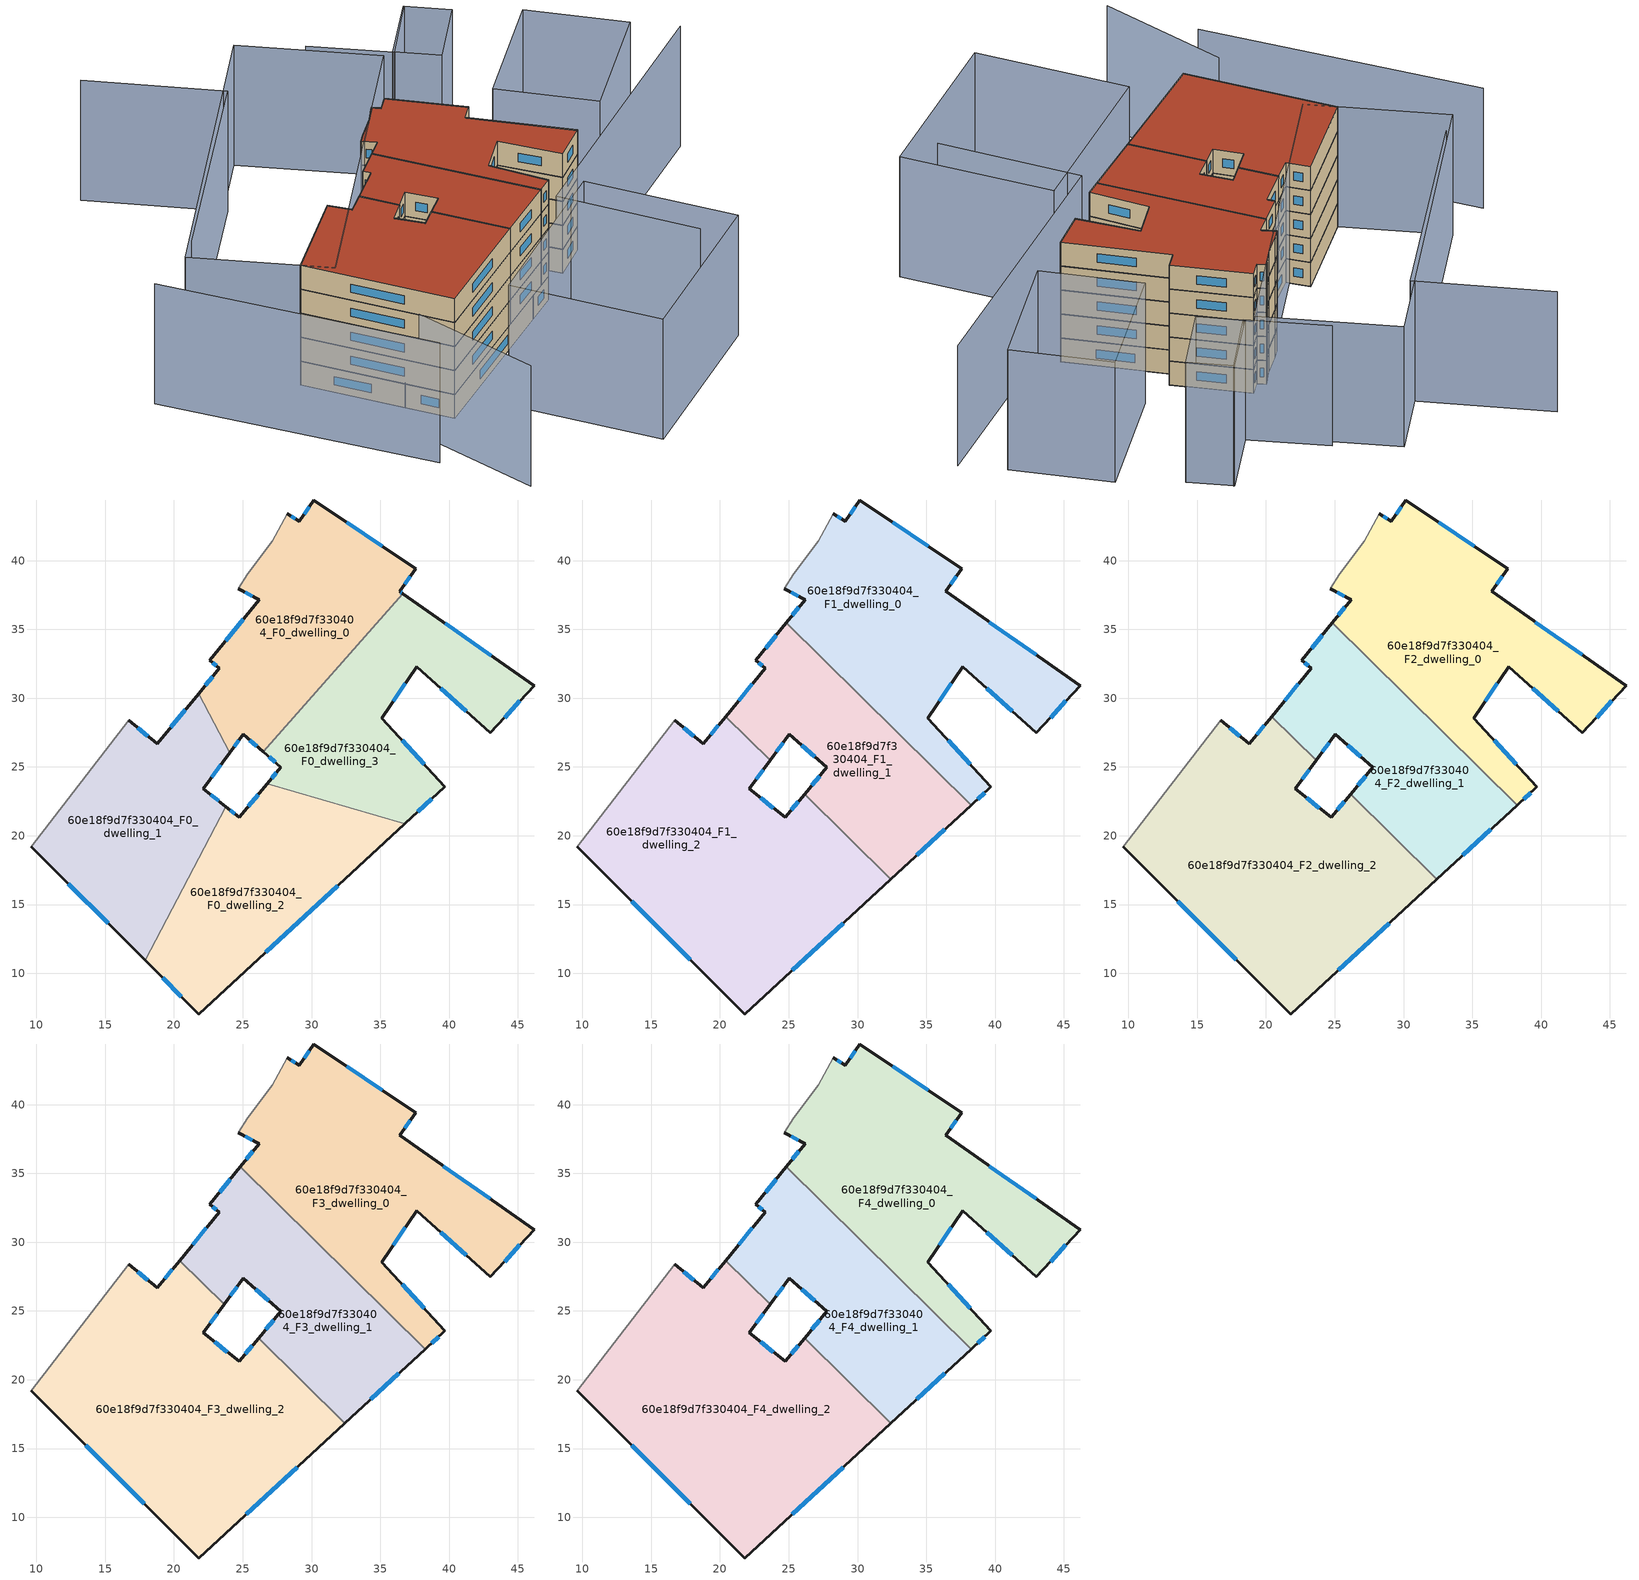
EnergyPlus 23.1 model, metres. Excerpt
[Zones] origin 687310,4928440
60e18f9d7f330404_F0_dwelling_0
 floor ground (EU_floor_Construction): 26.5,26.09 36.62,37.61 36.41,37.75 37.56,39.41 30.16,44.41 29.12,42.87 28.24,43.41 28.03,43.01 27.16,41.42 25.37,39.04 24.69,37.96 26.19,37.16 22.6,32.75 23.3,32.17 21.78,30.33 24.04,26.02 25.04,27.38 z0
 wall outside (EU_wall_Construction): 28.24,43.41 29.12,42.87 30.16,44.41 37.56,39.41 36.41,37.75 36.62,37.61 / 26.5,26.09 25.04,27.38 24.04,26.02 / 21.78,30.33 23.3,32.17 22.6,32.75 26.19,37.16 24.69,37.96 z0:3
 wall adiabatic (EU_wall_Construction): 24.69,37.96 25.37,39.04 27.16,41.42 28.03,43.01 28.24,43.41 z0:3
 wall to 60e18f9d7f330404_F0_dwelling_3 (EU_wall_Construction): 36.62,37.61 26.5,26.09 z0:3
 wall to 60e18f9d7f330404_F0_dwelling_1 (EU_wall_Construction): 24.04,26.02 21.78,30.33 z0:3
 window (EU_Window_Construction): 23.77,34.18 25.02,35.72 / 25.7,37.42 25.18,37.7 / 28.52,43.23 28.83,43.04 / 29.46,43.37 29.82,43.9 / 32.56,42.78 35.15,41.03 / 37.18,38.87 36.78,38.29 / 36.48,37.71 36.55,37.66 / 26.03,26.51 25.51,26.96 / 24.71,26.93 24.36,26.46 / 22.28,30.93 22.81,31.58 / 23.07,32.36 22.83,32.56 z0.98:2.02
60e18f9d7f330404_F0_dwelling_1
 floor ground (EU_floor_Construction): 17.9,10.96 23.77,22.11 22.13,23.43 24.04,26.02 21.78,30.33 18.79,26.69 16.7,28.41 9.64,19.21 z0
 wall outside (EU_wall_Construction): 24.04,26.02 22.13,23.43 23.77,22.11 / 17.9,10.96 9.64,19.21 / 16.7,28.41 18.79,26.69 21.78,30.33 z0:3
 wall to 60e18f9d7f330404_F0_dwelling_2 (EU_wall_Construction): 23.77,22.11 17.9,10.96 z0:3
 wall adiabatic (EU_wall_Construction): 9.64,19.21 16.7,28.41 z0:3
 window (EU_Window_Construction): 23.42,25.18 22.75,24.27 / 22.66,23 23.24,22.54 / 15.21,13.64 12.33,16.52 / 17.38,27.85 18.11,27.25 / 19.76,27.87 20.81,29.15 z0.98:2.02
60e18f9d7f330404_F0_dwelling_2
 floor ground (EU_floor_Construction): 36.77,20.86 26.77,23.77 24.74,21.34 23.77,22.11 17.9,10.96 21.82,7.05 z0
 wall outside (EU_wall_Construction): 23.77,22.11 24.74,21.34 26.77,23.77 / 36.77,20.86 21.82,7.05 17.9,10.96 z0:3
 wall to 60e18f9d7f330404_F0_dwelling_3 (EU_wall_Construction): 26.77,23.77 36.77,20.86 z0:3
 window (EU_Window_Construction): 24.09,21.86 24.42,21.59 / 25.4,22.13 26.11,22.98 / 31.9,16.36 26.68,11.54 / 20.54,8.32 19.17,9.69 z0.98:2.02
60e18f9d7f330404_F0_dwelling_3
 floor ground (EU_floor_Construction): 39.7,23.57 35.09,28.55 37.66,32.29 43,27.47 46.18,30.92 36.62,37.61 26.5,26.09 27.78,24.97 26.77,23.77 36.77,20.86 z0
 wall outside (EU_wall_Construction): 26.77,23.77 27.78,24.97 26.5,26.09 / 36.62,37.61 46.18,30.92 43,27.47 37.66,32.29 35.09,28.55 39.7,23.57 36.77,20.86 z0:3
 window (EU_Window_Construction): 41.26,29.04 39.39,30.72 / 36.82,31.07 35.92,29.77 / 36.59,26.93 38.2,25.19 / 38.74,22.68 37.72,21.74 / 27.1,24.16 27.45,24.58 / 27.36,25.34 26.92,25.73 / 39.73,35.43 43.07,33.09 / 45.14,29.8 44.03,28.59 z0.98:2.02
60e18f9d7f330404_F1_dwelling_0
 floor to 60e18f9d7f330404_F0_dwelling_0 (EU_floor_Construction): 30.13,30.23 36.62,37.61 36.41,37.75 37.56,39.41 30.16,44.41 29.12,42.87 28.24,43.41 28.03,43.01 27.16,41.42 25.37,39.04 24.69,37.96 26.19,37.16 24.81,35.47 z3
 floor to 60e18f9d7f330404_F0_dwelling_3 (EU_floor_Construction): 43,27.47 46.18,30.92 36.62,37.61 30.13,30.23 38.25,22.23 39.7,23.57 35.09,28.55 37.66,32.29 z3
 wall outside (EU_wall_Construction): 28.24,43.41 29.12,42.87 30.16,44.41 37.56,39.41 36.41,37.75 46.18,30.92 43,27.47 37.66,32.29 35.09,28.55 39.7,23.57 38.25,22.23 / 24.81,35.47 26.19,37.16 24.69,37.96 z3:6
 wall adiabatic (EU_wall_Construction): 24.69,37.96 25.37,39.04 27.16,41.42 28.03,43.01 28.24,43.41 z3:6
 wall to 60e18f9d7f330404_F1_dwelling_1 (EU_wall_Construction): 38.25,22.23 24.81,35.47 z3:6
 window (EU_Window_Construction): 28.52,43.23 28.83,43.04 / 29.46,43.37 29.82,43.9 / 32.56,42.78 35.15,41.03 / 37.18,38.87 36.78,38.29 / 39.58,35.53 43,33.14 / 45.14,29.8 44.03,28.59 / 41.26,29.04 39.39,30.72 / 36.82,31.07 35.92,29.77 / 36.59,26.93 38.2,25.19 / 39.23,23.13 38.72,22.66 / 25.26,36.02 25.74,36.61 / 25.7,37.42 25.18,37.7 z3.98:5.02
60e18f9d7f330404_F1_dwelling_1
 floor to 60e18f9d7f330404_F0_dwelling_3 (EU_floor_Construction): 38.25,22.23 30.13,30.23 26.5,26.09 27.78,24.97 26.77,23.77 36.77,20.86 z3
 floor to 60e18f9d7f330404_F0_dwelling_0 (EU_floor_Construction): 26.5,26.09 30.13,30.23 24.81,35.47 22.6,32.75 23.3,32.17 21.78,30.33 24.04,26.02 25.04,27.38 z3
 floor to 60e18f9d7f330404_F0_dwelling_1 (EU_floor_Construction): 23.65,25.49 24.04,26.02 21.78,30.33 20.42,28.67 z3
 floor to 60e18f9d7f330404_F0_dwelling_2 (EU_floor_Construction): 36.77,20.86 26.77,23.77 26.15,23.02 32.42,16.84 z3
 wall outside (EU_wall_Construction): 38.25,22.23 32.42,16.84 / 26.15,23.02 27.78,24.97 25.04,27.38 23.65,25.49 / 20.42,28.67 23.3,32.17 22.6,32.75 24.81,35.47 z3:6
 wall to 60e18f9d7f330404_F1_dwelling_2 (EU_wall_Construction): 32.42,16.84 26.15,23.02 / 23.65,25.49 20.42,28.67 z3:6
 window (EU_Window_Construction): 36.36,20.48 34.32,18.59 / 26.68,23.66 27.25,24.34 / 26.89,25.76 25.93,26.59 / 24.59,26.76 24.1,26.1 / 21.35,29.81 22.36,31.03 / 23.07,32.36 22.83,32.56 / 23.32,33.63 24.09,34.58 z3.98:5.02
60e18f9d7f330404_F1_dwelling_2
 floor to 60e18f9d7f330404_F0_dwelling_1 (EU_floor_Construction): 17.9,10.96 23.77,22.11 22.13,23.43 23.65,25.49 20.42,28.67 18.79,26.69 16.7,28.41 9.64,19.21 z3
 floor to 60e18f9d7f330404_F0_dwelling_2 (EU_floor_Construction): 32.42,16.84 26.15,23.02 24.74,21.34 23.77,22.11 17.9,10.96 21.82,7.05 z3
 wall outside (EU_wall_Construction): 32.42,16.84 21.82,7.05 9.64,19.21 / 16.7,28.41 18.79,26.69 20.42,28.67 / 23.65,25.49 22.13,23.43 24.74,21.34 26.15,23.02 z3:6
 wall adiabatic (EU_wall_Construction): 9.64,19.21 16.7,28.41 z3:6
 window (EU_Window_Construction): 22.98,22.75 23.89,22.02 / 25.2,21.88 25.69,22.48 / 28.97,13.66 25.27,10.23 / 17.86,11 13.6,15.25 / 17.38,27.85 18.11,27.25 / 19.32,27.33 19.89,28.02 / 23.15,24.82 22.62,24.1 z3.98:5.02
60e18f9d7f330404_F2_dwelling_0
 floor to 60e18f9d7f330404_F1_dwelling_0 (EU_floor_Construction): 43,27.47 46.18,30.92 36.41,37.75 37.56,39.41 30.16,44.41 29.12,42.87 28.24,43.41 28.03,43.01 27.16,41.42 25.37,39.04 24.69,37.96 26.19,37.16 24.81,35.47 38.25,22.23 39.7,23.57 35.09,28.55 37.66,32.29 z6
 wall outside (EU_wall_Construction): 28.24,43.41 29.12,42.87 30.16,44.41 37.56,39.41 36.41,37.75 46.18,30.92 43,27.47 37.66,32.29 35.09,28.55 39.7,23.57 38.25,22.23 / 24.81,35.47 26.19,37.16 24.69,37.96 z6:9
 wall adiabatic (EU_wall_Construction): 24.69,37.96 25.37,39.04 27.16,41.42 28.03,43.01 28.24,43.41 z6:9
 wall to 60e18f9d7f330404_F2_dwelling_1 (EU_wall_Construction): 38.25,22.23 24.81,35.47 z6:9
 window (EU_Window_Construction): 28.52,43.23 28.83,43.04 / 29.46,43.37 29.82,43.9 / 32.56,42.78 35.15,41.03 / 37.18,38.87 36.78,38.29 / 39.58,35.53 43,33.14 / 45.14,29.8 44.03,28.59 / 41.26,29.04 39.39,30.72 / 36.82,31.07 35.92,29.77 / 36.59,26.93 38.2,25.19 / 39.23,23.13 38.72,22.66 / 25.26,36.02 25.74,36.61 / 25.7,37.42 25.18,37.7 z6.98:8.02
60e18f9d7f330404_F2_dwelling_1
 floor to 60e18f9d7f330404_F1_dwelling_1 (EU_floor_Construction): 38.25,22.23 24.81,35.47 22.6,32.75 23.3,32.17 20.42,28.67 23.65,25.49 25.04,27.38 27.78,24.97 26.15,23.02 32.42,16.84 z6
 wall outside (EU_wall_Construction): 38.25,22.23 32.42,16.84 / 26.15,23.02 27.78,24.97 25.04,27.38 23.65,25.49 / 20.42,28.67 23.3,32.17 22.6,32.75 24.81,35.47 z6:9
 wall to 60e18f9d7f330404_F2_dwelling_2 (EU_wall_Construction): 32.42,16.84 26.15,23.02 / 23.65,25.49 20.42,28.67 z6:9
 window (EU_Window_Construction): 36.36,20.48 34.32,18.59 / 26.68,23.66 27.25,24.34 / 26.89,25.76 25.93,26.59 / 24.59,26.76 24.1,26.1 / 21.35,29.81 22.36,31.03 / 23.07,32.36 22.83,32.56 / 23.32,33.63 24.09,34.58 z6.98:8.02
60e18f9d7f330404_F2_dwelling_2
 floor to 60e18f9d7f330404_F1_dwelling_2 (EU_floor_Construction): 32.42,16.84 26.15,23.02 24.74,21.34 22.13,23.43 23.65,25.49 20.42,28.67 18.79,26.69 16.7,28.41 9.64,19.21 21.82,7.05 z6
 wall outside (EU_wall_Construction): 32.42,16.84 21.82,7.05 9.64,19.21 / 16.7,28.41 18.79,26.69 20.42,28.67 / 23.65,25.49 22.13,23.43 24.74,21.34 26.15,23.02 z6:9
 wall adiabatic (EU_wall_Construction): 9.64,19.21 16.7,28.41 z6:9
 window (EU_Window_Construction): 22.98,22.75 23.89,22.02 / 25.2,21.88 25.69,22.48 / 28.97,13.66 25.27,10.23 / 17.86,11 13.6,15.25 / 17.38,27.85 18.11,27.25 / 19.32,27.33 19.89,28.02 / 23.15,24.82 22.62,24.1 z6.98:8.02
60e18f9d7f330404_F3_dwelling_0
 floor to 60e18f9d7f330404_F2_dwelling_0 (EU_floor_Construction): 43,27.47 46.18,30.92 36.41,37.75 37.56,39.41 30.16,44.41 29.12,42.87 28.24,43.41 28.03,43.01 27.16,41.42 25.37,39.04 24.69,37.96 26.19,37.16 24.81,35.47 38.25,22.23 39.7,23.57 35.09,28.55 37.66,32.29 z9
 wall outside (EU_wall_Construction): 28.24,43.41 29.12,42.87 30.16,44.41 37.56,39.41 36.41,37.75 46.18,30.92 43,27.47 37.66,32.29 35.09,28.55 39.7,23.57 38.25,22.23 / 24.81,35.47 26.19,37.16 24.69,37.96 z9:12
 wall adiabatic (EU_wall_Construction): 24.69,37.96 25.37,39.04 27.16,41.42 28.03,43.01 28.24,43.41 z9:12
 wall to 60e18f9d7f330404_F3_dwelling_1 (EU_wall_Construction): 38.25,22.23 24.81,35.47 z9:12
 window (EU_Window_Construction): 28.52,43.23 28.83,43.04 / 29.46,43.37 29.82,43.9 / 32.56,42.78 35.15,41.03 / 37.18,38.87 36.78,38.29 / 39.58,35.53 43,33.14 / 45.14,29.8 44.03,28.59 / 41.26,29.04 39.39,30.72 / 36.82,31.07 35.92,29.77 / 36.59,26.93 38.2,25.19 / 39.23,23.13 38.72,22.66 / 25.26,36.02 25.74,36.61 / 25.7,37.42 25.18,37.7 z9.98:11.02
60e18f9d7f330404_F3_dwelling_1
 floor to 60e18f9d7f330404_F2_dwelling_1 (EU_floor_Construction): 38.25,22.23 24.81,35.47 22.6,32.75 23.3,32.17 20.42,28.67 23.65,25.49 25.04,27.38 27.78,24.97 26.15,23.02 32.42,16.84 z9
 wall outside (EU_wall_Construction): 38.25,22.23 32.42,16.84 / 26.15,23.02 27.78,24.97 25.04,27.38 23.65,25.49 / 20.42,28.67 23.3,32.17 22.6,32.75 24.81,35.47 z9:12
 wall to 60e18f9d7f330404_F3_dwelling_2 (EU_wall_Construction): 32.42,16.84 26.15,23.02 / 23.65,25.49 20.42,28.67 z9:12
 window (EU_Window_Construction): 36.36,20.48 34.32,18.59 / 26.68,23.66 27.25,24.34 / 26.89,25.76 25.93,26.59 / 24.59,26.76 24.1,26.1 / 21.35,29.81 22.36,31.03 / 23.07,32.36 22.83,32.56 / 23.32,33.63 24.09,34.58 z9.98:11.02
60e18f9d7f330404_F3_dwelling_2
 floor to 60e18f9d7f330404_F2_dwelling_2 (EU_floor_Construction): 32.42,16.84 26.15,23.02 24.74,21.34 22.13,23.43 23.65,25.49 20.42,28.67 18.79,26.69 16.7,28.41 9.64,19.21 21.82,7.05 z9
 wall outside (EU_wall_Construction): 32.42,16.84 21.82,7.05 9.64,19.21 / 16.7,28.41 18.79,26.69 20.42,28.67 / 23.65,25.49 22.13,23.43 24.74,21.34 26.15,23.02 z9:12
 wall adiabatic (EU_wall_Construction): 9.64,19.21 16.7,28.41 z9:12
 window (EU_Window_Construction): 22.98,22.75 23.89,22.02 / 25.2,21.88 25.69,22.48 / 28.97,13.66 25.27,10.23 / 17.86,11 13.6,15.25 / 17.38,27.85 18.11,27.25 / 19.32,27.33 19.89,28.02 / 23.15,24.82 22.62,24.1 z9.98:11.02
60e18f9d7f330404_F4_dwelling_0
 floor to 60e18f9d7f330404_F3_dwelling_0 (EU_floor_Construction): 43,27.47 46.18,30.92 36.41,37.75 37.56,39.41 30.16,44.41 29.12,42.87 28.24,43.41 28.03,43.01 27.16,41.42 25.37,39.04 24.69,37.96 26.19,37.16 24.81,35.47 38.25,22.23 39.7,23.57 35.09,28.55 37.66,32.29 z12
 wall outside (EU_wall_Construction): 28.24,43.41 29.12,42.87 30.16,44.41 37.56,39.41 36.41,37.75 46.18,30.92 43,27.47 37.66,32.29 35.09,28.55 39.7,23.57 38.25,22.23 / 24.81,35.47 26.19,37.16 24.69,37.96 z12:15
 wall adiabatic (EU_wall_Construction): 24.69,37.96 25.37,39.04 27.16,41.42 28.03,43.01 28.24,43.41 z12:15
 wall to 60e18f9d7f330404_F4_dwelling_1 (EU_wall_Construction): 38.25,22.23 24.81,35.47 z12:15
 window (EU_Window_Construction): 28.52,43.23 28.83,43.04 / 29.46,43.37 29.82,43.9 / 32.56,42.78 35.15,41.03 / 37.18,38.87 36.78,38.29 / 39.58,35.53 43,33.14 / 45.14,29.8 44.03,28.59 / 41.26,29.04 39.39,30.72 / 36.82,31.07 35.92,29.77 / 36.59,26.93 38.2,25.19 / 39.23,23.13 38.72,22.66 / 25.26,36.02 25.74,36.61 / 25.7,37.42 25.18,37.7 z12.98:14.02
 roof outside (EU_roof_Construction): 37.56,39.41 36.41,37.75 46.18,30.92 43,27.47 37.66,32.29 35.09,28.55 39.7,23.57 38.25,22.23 24.81,35.47 26.19,37.16 24.69,37.96 25.37,39.04 27.16,41.42 28.03,43.01 28.24,43.41 29.12,42.87 30.16,44.41 z15
60e18f9d7f330404_F4_dwelling_1
 floor to 60e18f9d7f330404_F3_dwelling_1 (EU_floor_Construction): 38.25,22.23 24.81,35.47 22.6,32.75 23.3,32.17 20.42,28.67 23.65,25.49 25.04,27.38 27.78,24.97 26.15,23.02 32.42,16.84 z12
 wall outside (EU_wall_Construction): 38.25,22.23 32.42,16.84 / 26.15,23.02 27.78,24.97 25.04,27.38 23.65,25.49 / 20.42,28.67 23.3,32.17 22.6,32.75 24.81,35.47 z12:15
 wall to 60e18f9d7f330404_F4_dwelling_2 (EU_wall_Construction): 32.42,16.84 26.15,23.02 / 23.65,25.49 20.42,28.67 z12:15
 window (EU_Window_Construction): 36.36,20.48 34.32,18.59 / 26.68,23.66 27.25,24.34 / 26.89,25.76 25.93,26.59 / 24.59,26.76 24.1,26.1 / 21.35,29.81 22.36,31.03 / 23.07,32.36 22.83,32.56 / 23.32,33.63 24.09,34.58 z12.98:14.02
 roof outside (EU_roof_Construction): 38.25,22.23 32.42,16.84 26.15,23.02 27.78,24.97 25.04,27.38 23.65,25.49 20.42,28.67 23.3,32.17 22.6,32.75 24.81,35.47 z15
60e18f9d7f330404_F4_dwelling_2
 floor to 60e18f9d7f330404_F3_dwelling_2 (EU_floor_Construction): 32.42,16.84 26.15,23.02 24.74,21.34 22.13,23.43 23.65,25.49 20.42,28.67 18.79,26.69 16.7,28.41 9.64,19.21 21.82,7.05 z12
 wall outside (EU_wall_Construction): 32.42,16.84 21.82,7.05 9.64,19.21 / 16.7,28.41 18.79,26.69 20.42,28.67 / 23.65,25.49 22.13,23.43 24.74,21.34 26.15,23.02 z12:15
 wall adiabatic (EU_wall_Construction): 9.64,19.21 16.7,28.41 z12:15
 window (EU_Window_Construction): 22.98,22.75 23.89,22.02 / 25.2,21.88 25.69,22.48 / 28.97,13.66 25.27,10.23 / 17.86,11 13.6,15.25 / 17.38,27.85 18.11,27.25 / 19.32,27.33 19.89,28.02 / 23.15,24.82 22.62,24.1 z12.98:14.02
 roof outside (EU_roof_Construction): 26.15,23.02 32.42,16.84 21.82,7.05 9.64,19.21 16.7,28.41 18.79,26.69 20.42,28.67 23.65,25.49 22.13,23.43 24.74,21.34 z15
shading: 50.48,8.85 39.17,20.41 / 39.17,20.41 63.72,44.4 / 38.95,59.39 34.58,51.89 / 34.58,51.89 26.56,56.57 / 17.3,5.85 24.05,-7.64 / -5.61,22.11 17.09,0.1 / 2.55,60.09 15.76,52.08 / 15.76,52.08 1.07,27.85 / 42.96,21.88 55.1,9.57 / 55.1,9.57 40.16,-5.17 / 40.16,-5.17 28.02,7.15 / 28.02,7.15 42.96,21.88 / 41.16,41.51 49.94,53.84 / 49.94,53.84 59.26,47.2 / 59.26,47.2 50.48,34.87 / 50.48,34.87 41.16,41.51 / 38.81,59.39 43.26,56.75 / 43.26,56.75 38.86,49.34 / 38.86,49.34 34.42,51.98 / 34.42,51.98 38.81,59.39 / -0.72,25.39 19.8,59.76 / 19.8,59.76 33.3,51.7 / 33.3,51.7 12.78,17.33 / 12.78,17.33 -0.72,25.39 z0:15
[Building]
EU S2 Campaign: North Axis=0; Terrain=City; Solar Distribution=FullExterior
[Site:Location]
Bologna: Latitude=44.5; Longitude=11.25; Time Zone=1; Elevation=37
[SizingPeriod:WeatherFileDays]
AnnualSizingPeriod: Begin Month=1; Begin Day of Month=1; End Month=12; End Day of Month=31; Day of Week for Start Day=Monday; Use Weather File Daylight Saving Period=No; Use Weather File Rain and Snow Indicators=No
[MATERIAL]
EU_InternalMass_Material: Roughness=MediumRough; Thickness=0.1; Conductivity=1; Density=1800; Specific Heat=900; Thermal Absorptance=0.9; Solar Absorptance=0.7; Visible Absorptance=0.7
[MATERIAL:NOMASS] Roughness=MediumRough; Thermal Absorptance=0.9; Solar Absorptance=0.7; Visible Absorptance=0.7
Name | Thermal Resistance
EU_wall_NoMass | 0.905828
EU_roof_NoMass | 0.37593
EU_floor_NoMass | 0.67114
[WINDOWMATERIAL:SIMPLEGLAZINGSYSTEM]
EU_Window_SimpleGlazing: UFactor=4.52486; Solar Heat Gain Coefficient=0.85; Visible Transmittance=0.85
[CONSTRUCTION]
EU_wall_Construction: EU_wall_NoMass
EU_roof_Construction: EU_roof_NoMass
EU_floor_Construction: EU_floor_NoMass
EU_InternalMass_Construction: EU_InternalMass_Material
EU_Window_Construction: EU_Window_SimpleGlazing
[ZONE] Type=1; Multiplier=1; Ceiling Height=autocalculate; Floor Area=autocalculate; Part of Total Floor Area=Yes
Name | Volume
60e18f9d7f330404_F0_dwelling_0 | 429.364
60e18f9d7f330404_F1_dwelling_0; 60e18f9d7f330404_F2_dwelling_0; 60e18f9d7f330404_F3_dwelling_0; 60e18f9d7f330404_F4_dwelling_0 | 572.487
60e18f9d7f330404_F0_dwelling_1 | 429.34
60e18f9d7f330404_F1_dwelling_1; 60e18f9d7f330404_F2_dwelling_1; 60e18f9d7f330404_F3_dwelling_1; 60e18f9d7f330404_F4_dwelling_1 | 397.168
60e18f9d7f330404_F0_dwelling_2 | 429.348
60e18f9d7f330404_F1_dwelling_2; 60e18f9d7f330404_F2_dwelling_2; 60e18f9d7f330404_F3_dwelling_2; 60e18f9d7f330404_F4_dwelling_2 | 747.772
60e18f9d7f330404_F0_dwelling_3 | 429.356
[INTERNALMASS] Construction=EU_InternalMass_Construction
Name | Zone or ZoneList | Surface Area
60e18f9d7f330404_F0_dwelling_0_EU_InternalMass | 60e18f9d7f330404_F0_dwelling_0 | 143.121
60e18f9d7f330404_F0_dwelling_1_EU_InternalMass | 60e18f9d7f330404_F0_dwelling_1 | 143.113
60e18f9d7f330404_F0_dwelling_2_EU_InternalMass | 60e18f9d7f330404_F0_dwelling_2 | 143.116
60e18f9d7f330404_F0_dwelling_3_EU_InternalMass | 60e18f9d7f330404_F0_dwelling_3 | 143.119
60e18f9d7f330404_F1_dwelling_0_EU_InternalMass | 60e18f9d7f330404_F1_dwelling_0 | 190.829
60e18f9d7f330404_F1_dwelling_1_EU_InternalMass | 60e18f9d7f330404_F1_dwelling_1 | 132.39
60e18f9d7f330404_F1_dwelling_2_EU_InternalMass | 60e18f9d7f330404_F1_dwelling_2 | 249.257
60e18f9d7f330404_F2_dwelling_0_EU_InternalMass | 60e18f9d7f330404_F2_dwelling_0 | 190.829
60e18f9d7f330404_F2_dwelling_1_EU_InternalMass | 60e18f9d7f330404_F2_dwelling_1 | 132.39
60e18f9d7f330404_F2_dwelling_2_EU_InternalMass | 60e18f9d7f330404_F2_dwelling_2 | 249.257
60e18f9d7f330404_F3_dwelling_0_EU_InternalMass | 60e18f9d7f330404_F3_dwelling_0 | 190.829
60e18f9d7f330404_F3_dwelling_1_EU_InternalMass | 60e18f9d7f330404_F3_dwelling_1 | 132.39
60e18f9d7f330404_F3_dwelling_2_EU_InternalMass | 60e18f9d7f330404_F3_dwelling_2 | 249.257
60e18f9d7f330404_F4_dwelling_0_EU_InternalMass | 60e18f9d7f330404_F4_dwelling_0 | 190.829
60e18f9d7f330404_F4_dwelling_1_EU_InternalMass | 60e18f9d7f330404_F4_dwelling_1 | 132.39
60e18f9d7f330404_F4_dwelling_2_EU_InternalMass | 60e18f9d7f330404_F4_dwelling_2 | 249.257
[OTHEREQUIPMENT] Fuel Type=Electricity; Design Level Calculation Method=Watts/Area; Power per Zone Floor Area=1; Fraction Latent=0; Fraction Radiant=0; Fraction Lost=0; Carbon Dioxide Generation Rate=0; EndUse Subcategory=EU_Step8_InternalGains
Name | Zone or ZoneList or Space or SpaceList | Schedule
EU_Step8_InternalGain_60e18f9d7f330404_F0_dwelling_0_f000 | 60e18f9d7f330404_F0_dwelling_0 | EU_Step8_GainSchedule_60e18f9d7f330404_F0_dwelling_0_f000
EU_Step8_InternalGain_60e18f9d7f330404_F0_dwelling_1_f000 | 60e18f9d7f330404_F0_dwelling_1 | EU_Step8_GainSchedule_60e18f9d7f330404_F0_dwelling_1_f000
EU_Step8_InternalGain_60e18f9d7f330404_F0_dwelling_2_f000 | 60e18f9d7f330404_F0_dwelling_2 | EU_Step8_GainSchedule_60e18f9d7f330404_F0_dwelling_2_f000
EU_Step8_InternalGain_60e18f9d7f330404_F0_dwelling_3_f000 | 60e18f9d7f330404_F0_dwelling_3 | EU_Step8_GainSchedule_60e18f9d7f330404_F0_dwelling_3_f000
EU_Step8_InternalGain_60e18f9d7f330404_F1_dwelling_0_f000 | 60e18f9d7f330404_F1_dwelling_0 | EU_Step8_GainSchedule_60e18f9d7f330404_F1_dwelling_0_f000
EU_Step8_InternalGain_60e18f9d7f330404_F1_dwelling_1_f000 | 60e18f9d7f330404_F1_dwelling_1 | EU_Step8_GainSchedule_60e18f9d7f330404_F1_dwelling_1_f000
EU_Step8_InternalGain_60e18f9d7f330404_F1_dwelling_2_f000 | 60e18f9d7f330404_F1_dwelling_2 | EU_Step8_GainSchedule_60e18f9d7f330404_F1_dwelling_2_f000
EU_Step8_InternalGain_60e18f9d7f330404_F2_dwelling_0_f000 | 60e18f9d7f330404_F2_dwelling_0 | EU_Step8_GainSchedule_60e18f9d7f330404_F2_dwelling_0_f000
EU_Step8_InternalGain_60e18f9d7f330404_F2_dwelling_1_f000 | 60e18f9d7f330404_F2_dwelling_1 | EU_Step8_GainSchedule_60e18f9d7f330404_F2_dwelling_1_f000
EU_Step8_InternalGain_60e18f9d7f330404_F2_dwelling_2_f000 | 60e18f9d7f330404_F2_dwelling_2 | EU_Step8_GainSchedule_60e18f9d7f330404_F2_dwelling_2_f000
EU_Step8_InternalGain_60e18f9d7f330404_F3_dwelling_0_f000 | 60e18f9d7f330404_F3_dwelling_0 | EU_Step8_GainSchedule_60e18f9d7f330404_F3_dwelling_0_f000
EU_Step8_InternalGain_60e18f9d7f330404_F3_dwelling_1_f000 | 60e18f9d7f330404_F3_dwelling_1 | EU_Step8_GainSchedule_60e18f9d7f330404_F3_dwelling_1_f000
EU_Step8_InternalGain_60e18f9d7f330404_F3_dwelling_2_f000 | 60e18f9d7f330404_F3_dwelling_2 | EU_Step8_GainSchedule_60e18f9d7f330404_F3_dwelling_2_f000
EU_Step8_InternalGain_60e18f9d7f330404_F4_dwelling_0_f000 | 60e18f9d7f330404_F4_dwelling_0 | EU_Step8_GainSchedule_60e18f9d7f330404_F4_dwelling_0_f000
EU_Step8_InternalGain_60e18f9d7f330404_F4_dwelling_1_f000 | 60e18f9d7f330404_F4_dwelling_1 | EU_Step8_GainSchedule_60e18f9d7f330404_F4_dwelling_1_f000
EU_Step8_InternalGain_60e18f9d7f330404_F4_dwelling_2_f000 | 60e18f9d7f330404_F4_dwelling_2 | EU_Step8_GainSchedule_60e18f9d7f330404_F4_dwelling_2_f000
[ZONEVENTILATION:DESIGNFLOWRATE] Schedule=EU_AlwaysOn; Design Flow Rate Calculation Method=AirChanges/Hour; Air Changes per Hour=0.73129; Ventilation Type=Natural; Fan Pressure Rise=0; Fan Total Efficiency=1; Constant Term Coefficient=1; Temperature Term Coefficient=0; Velocity Term Coefficient=0; Velocity Squared Term Coefficient=0; Minimum Indoor Temperature=-100; Maximum Indoor Temperature=100; Delta Temperature=-100; Minimum Outdoor Temperature=-100; Maximum Outdoor Temperature=100; Maximum Wind Speed=40
Name | Zone or ZoneList or Space or SpaceList
EU_ConstantAir_60e18f9d7f330404_F0_dwelling_0 | 60e18f9d7f330404_F0_dwelling_0
EU_ConstantAir_60e18f9d7f330404_F0_dwelling_1 | 60e18f9d7f330404_F0_dwelling_1
EU_ConstantAir_60e18f9d7f330404_F0_dwelling_2 | 60e18f9d7f330404_F0_dwelling_2
EU_ConstantAir_60e18f9d7f330404_F0_dwelling_3 | 60e18f9d7f330404_F0_dwelling_3
EU_ConstantAir_60e18f9d7f330404_F1_dwelling_0 | 60e18f9d7f330404_F1_dwelling_0
EU_ConstantAir_60e18f9d7f330404_F1_dwelling_1 | 60e18f9d7f330404_F1_dwelling_1
EU_ConstantAir_60e18f9d7f330404_F1_dwelling_2 | 60e18f9d7f330404_F1_dwelling_2
EU_ConstantAir_60e18f9d7f330404_F2_dwelling_0 | 60e18f9d7f330404_F2_dwelling_0
EU_ConstantAir_60e18f9d7f330404_F2_dwelling_1 | 60e18f9d7f330404_F2_dwelling_1
EU_ConstantAir_60e18f9d7f330404_F2_dwelling_2 | 60e18f9d7f330404_F2_dwelling_2
EU_ConstantAir_60e18f9d7f330404_F3_dwelling_0 | 60e18f9d7f330404_F3_dwelling_0
EU_ConstantAir_60e18f9d7f330404_F3_dwelling_1 | 60e18f9d7f330404_F3_dwelling_1
EU_ConstantAir_60e18f9d7f330404_F3_dwelling_2 | 60e18f9d7f330404_F3_dwelling_2
EU_ConstantAir_60e18f9d7f330404_F4_dwelling_0 | 60e18f9d7f330404_F4_dwelling_0
EU_ConstantAir_60e18f9d7f330404_F4_dwelling_1 | 60e18f9d7f330404_F4_dwelling_1
EU_ConstantAir_60e18f9d7f330404_F4_dwelling_2 | 60e18f9d7f330404_F4_dwelling_2
[HVACTEMPLATE:THERMOSTAT] Constant Heating Setpoint=20; Constant Cooling Setpoint=50
EU_HeatOnly_60e18f9d7f330404_F0_dwelling_0; EU_HeatOnly_60e18f9d7f330404_F0_dwelling_1; EU_HeatOnly_60e18f9d7f330404_F0_dwelling_2; EU_HeatOnly_60e18f9d7f330404_F0_dwelling_3; EU_HeatOnly_60e18f9d7f330404_F1_dwelling_0; EU_HeatOnly_60e18f9d7f330404_F1_dwelling_1; EU_HeatOnly_60e18f9d7f330404_F1_dwelling_2; EU_HeatOnly_60e18f9d7f330404_F2_dwelling_0; EU_HeatOnly_60e18f9d7f330404_F2_dwelling_1; EU_HeatOnly_60e18f9d7f330404_F2_dwelling_2; EU_HeatOnly_60e18f9d7f330404_F3_dwelling_0; EU_HeatOnly_60e18f9d7f330404_F3_dwelling_1; EU_HeatOnly_60e18f9d7f330404_F3_dwelling_2; EU_HeatOnly_60e18f9d7f330404_F4_dwelling_0; EU_HeatOnly_60e18f9d7f330404_F4_dwelling_1; EU_HeatOnly_60e18f9d7f330404_F4_dwelling_2
[HVACTEMPLATE:ZONE:IDEALLOADSAIRSYSTEM] System Availability Schedule=EU_AlwaysOn; Maximum Heating Supply Air Temperature=50; Minimum Cooling Supply Air Temperature=13; Maximum Heating Supply Air Humidity Ratio=0.0156; Minimum Cooling Supply Air Humidity Ratio=0.0077; Heating Limit=NoLimit; Cooling Limit=NoLimit; Heating Availability Schedule=EU_AlwaysOn; Cooling Availability Schedule=EU_CoolingOff; Dehumidification Control Type=ConstantSensibleHeatRatio; Cooling Sensible Heat Ratio=0.7; Dehumidification Setpoint=60; Humidification Control Type=None; Humidification Setpoint=30; Outdoor Air Method=None; Outdoor Air Flow Rate per Person=0.00944; Outdoor Air Flow Rate per Zone Floor Area=0; Outdoor Air Flow Rate per Zone=0; Demand Controlled Ventilation Type=None; Outdoor Air Economizer Type=NoEconomizer; Heat Recovery Type=None; Sensible Heat Recovery Effectiveness=0.7; Latent Heat Recovery Effectiveness=0.65
Name | Template Thermostat
60e18f9d7f330404_F0_dwelling_0 | EU_HeatOnly_60e18f9d7f330404_F0_dwelling_0
60e18f9d7f330404_F0_dwelling_1 | EU_HeatOnly_60e18f9d7f330404_F0_dwelling_1
60e18f9d7f330404_F0_dwelling_2 | EU_HeatOnly_60e18f9d7f330404_F0_dwelling_2
60e18f9d7f330404_F0_dwelling_3 | EU_HeatOnly_60e18f9d7f330404_F0_dwelling_3
60e18f9d7f330404_F1_dwelling_0 | EU_HeatOnly_60e18f9d7f330404_F1_dwelling_0
60e18f9d7f330404_F1_dwelling_1 | EU_HeatOnly_60e18f9d7f330404_F1_dwelling_1
60e18f9d7f330404_F1_dwelling_2 | EU_HeatOnly_60e18f9d7f330404_F1_dwelling_2
60e18f9d7f330404_F2_dwelling_0 | EU_HeatOnly_60e18f9d7f330404_F2_dwelling_0
60e18f9d7f330404_F2_dwelling_1 | EU_HeatOnly_60e18f9d7f330404_F2_dwelling_1
60e18f9d7f330404_F2_dwelling_2 | EU_HeatOnly_60e18f9d7f330404_F2_dwelling_2
60e18f9d7f330404_F3_dwelling_0 | EU_HeatOnly_60e18f9d7f330404_F3_dwelling_0
60e18f9d7f330404_F3_dwelling_1 | EU_HeatOnly_60e18f9d7f330404_F3_dwelling_1
60e18f9d7f330404_F3_dwelling_2 | EU_HeatOnly_60e18f9d7f330404_F3_dwelling_2
60e18f9d7f330404_F4_dwelling_0 | EU_HeatOnly_60e18f9d7f330404_F4_dwelling_0
60e18f9d7f330404_F4_dwelling_1 | EU_HeatOnly_60e18f9d7f330404_F4_dwelling_1
60e18f9d7f330404_F4_dwelling_2 | EU_HeatOnly_60e18f9d7f330404_F4_dwelling_2
[SIZING:ZONE] Zone Cooling Design Supply Air Temperature Input Method=SupplyAirTemperature; Zone Cooling Design Supply Air Temperature=13; Zone Heating Design Supply Air Temperature Input Method=SupplyAirTemperature; Zone Heating Design Supply Air Temperature=50; Zone Cooling Design Supply Air Humidity Ratio=0.008; Zone Heating Design Supply Air Humidity Ratio=0.008; Cooling Design Air Flow Method=DesignDay; Cooling Design Air Flow Rate=0; Cooling Minimum Air Flow per Zone Floor Area=0.000762; Cooling Minimum Air Flow=0; Cooling Minimum Air Flow Fraction=0.2; Heating Design Air Flow Method=DesignDay; Heating Design Air Flow Rate=0; Heating Maximum Air Flow per Zone Floor Area=0.002032; Heating Maximum Air Flow=0.141576; Heating Maximum Air Flow Fraction=0.3; Account for Dedicated Outdoor Air System=No; Dedicated Outdoor Air System Control Strategy=NeutralSupplyAir; Dedicated Outdoor Air Low Setpoint Temperature for Design=autosize; Dedicated Outdoor Air High Setpoint Temperature for Design=autosize; Zone Load Sizing Method=Sensible Load Only No Latent Load; Zone Latent Cooling Design Supply Air Humidity Ratio Input Method=HumidityRatioDifference; Zone Cooling Design Supply Air Humidity Ratio Difference=0.005; Zone Latent Heating Design Supply Air Humidity Ratio Input Method=HumidityRatioDifference; Zone Humidification Design Supply Air Humidity Ratio Difference=0.005
60e18f9d7f330404_F0_dwelling_0; 60e18f9d7f330404_F0_dwelling_1; 60e18f9d7f330404_F0_dwelling_2; 60e18f9d7f330404_F0_dwelling_3; 60e18f9d7f330404_F1_dwelling_0; 60e18f9d7f330404_F1_dwelling_1; 60e18f9d7f330404_F1_dwelling_2; 60e18f9d7f330404_F2_dwelling_0; 60e18f9d7f330404_F2_dwelling_1; 60e18f9d7f330404_F2_dwelling_2; 60e18f9d7f330404_F3_dwelling_0; 60e18f9d7f330404_F3_dwelling_1; 60e18f9d7f330404_F3_dwelling_2; 60e18f9d7f330404_F4_dwelling_0; 60e18f9d7f330404_F4_dwelling_1; 60e18f9d7f330404_F4_dwelling_2
[SCHEDULE:CONSTANT]
Name | Hourly Value
EU_AlwaysOn | 1
EU_CoolingOff | 0
[SCHEDULE:FILE] Column Number=1; Rows to Skip at Top=0; Number of Hours of Data=8760; Column Separator=Comma; Interpolate to Timestep=No; Minutes per Item=60; Adjust Schedule for Daylight Savings=Yes
Name | File
EU_Step8_GainSchedule_60e18f9d7f330404_F0_dwelling_0_f000 | ../../schedules/60e18f9d7f330404/60e18f9d7f330404_F0_dwelling_0_f000_gain.csv
EU_Step8_GainSchedule_60e18f9d7f330404_F0_dwelling_1_f000 | ../../schedules/60e18f9d7f330404/60e18f9d7f330404_F0_dwelling_1_f000_gain.csv
EU_Step8_GainSchedule_60e18f9d7f330404_F0_dwelling_2_f000 | ../../schedules/60e18f9d7f330404/60e18f9d7f330404_F0_dwelling_2_f000_gain.csv
EU_Step8_GainSchedule_60e18f9d7f330404_F0_dwelling_3_f000 | ../../schedules/60e18f9d7f330404/60e18f9d7f330404_F0_dwelling_3_f000_gain.csv
EU_Step8_GainSchedule_60e18f9d7f330404_F1_dwelling_0_f000 | ../../schedules/60e18f9d7f330404/60e18f9d7f330404_F1_dwelling_0_f000_gain.csv
EU_Step8_GainSchedule_60e18f9d7f330404_F1_dwelling_1_f000 | ../../schedules/60e18f9d7f330404/60e18f9d7f330404_F1_dwelling_1_f000_gain.csv
EU_Step8_GainSchedule_60e18f9d7f330404_F1_dwelling_2_f000 | ../../schedules/60e18f9d7f330404/60e18f9d7f330404_F1_dwelling_2_f000_gain.csv
EU_Step8_GainSchedule_60e18f9d7f330404_F2_dwelling_0_f000 | ../../schedules/60e18f9d7f330404/60e18f9d7f330404_F2_dwelling_0_f000_gain.csv
EU_Step8_GainSchedule_60e18f9d7f330404_F2_dwelling_1_f000 | ../../schedules/60e18f9d7f330404/60e18f9d7f330404_F2_dwelling_1_f000_gain.csv
EU_Step8_GainSchedule_60e18f9d7f330404_F2_dwelling_2_f000 | ../../schedules/60e18f9d7f330404/60e18f9d7f330404_F2_dwelling_2_f000_gain.csv
EU_Step8_GainSchedule_60e18f9d7f330404_F3_dwelling_0_f000 | ../../schedules/60e18f9d7f330404/60e18f9d7f330404_F3_dwelling_0_f000_gain.csv
EU_Step8_GainSchedule_60e18f9d7f330404_F3_dwelling_1_f000 | ../../schedules/60e18f9d7f330404/60e18f9d7f330404_F3_dwelling_1_f000_gain.csv
EU_Step8_GainSchedule_60e18f9d7f330404_F3_dwelling_2_f000 | ../../schedules/60e18f9d7f330404/60e18f9d7f330404_F3_dwelling_2_f000_gain.csv
EU_Step8_GainSchedule_60e18f9d7f330404_F4_dwelling_0_f000 | ../../schedules/60e18f9d7f330404/60e18f9d7f330404_F4_dwelling_0_f000_gain.csv
EU_Step8_GainSchedule_60e18f9d7f330404_F4_dwelling_1_f000 | ../../schedules/60e18f9d7f330404/60e18f9d7f330404_F4_dwelling_1_f000_gain.csv
EU_Step8_GainSchedule_60e18f9d7f330404_F4_dwelling_2_f000 | ../../schedules/60e18f9d7f330404/60e18f9d7f330404_F4_dwelling_2_f000_gain.csv
